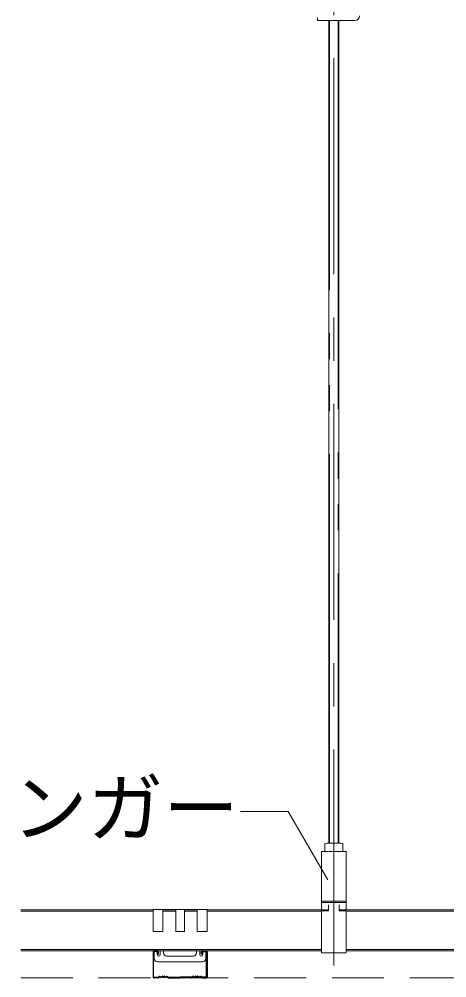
# Model space of a CAD drawing. Units: millimetres, scale not verified. Extents: x -7800 to 7800, y -5387 to 5300.
# Drawn here: x -7210 to -6814, y -4198 to -3311 of the extents above; entities that cross this region are included whole.
import ezdxf
from ezdxf.enums import TextEntityAlignment as Align

# ---------------------------------------------------------------- set-up
doc = ezdxf.new("R2010")
doc.units = ezdxf.units.MM
doc.header["$LTSCALE"] = 40
for name, pattern in [('CHAIN1', [8, 5, -1, 1, -1]), ('DASHED1', [1.8, 1.2, -0.6]), ('DOUBLE_CHAIN2', [12.8, 9, -1, 0.6, -0.6, 0.6, -1])]:
    doc.linetypes.add(name, pattern=pattern)
for name, color, linetype, lineweight in [('7-0_中心線', 4, 'CHAIN1', 9), ('7-1_吊り材', 7, 'Continuous', 18), ('7-2_野縁受け', 3, 'Continuous', 18), ('7-3_野縁', 2, 'Continuous', 25), ('7-6_文字', 7, 'Continuous', 18), ('7-A_クリップ', 7, 'Continuous', 18), ('7-B_補強金具・金具・その他', 3, 'Continuous', 18), ('7-D_パネル', 4, 'Continuous', 9)]:
    doc.layers.add(name, color=color, linetype=linetype, lineweight=lineweight)
doc.styles.add('ＭＳ ゴシック', font='')
doc.styles.get('ＭＳ ゴシック').set_extended_font_data('MS Gothic')

msp = doc.modelspace()

# ---------------------------------------------------------------- linework, layer by layer
at = {"layer": '7-0_中心線'}
msp.add_line((-6918.73, -4186.86), (-6918.73, -2337.7), dxfattribs=at)
at = {"layer": '7-1_吊り材'}
for p, q in [((-6923.23, -4073.5), (-6923.23, -3311.8)), ((-6914.23, -3311.8), (-6914.23, -4073.5)), ((-6914.53, -4073.5), (-6922.93, -4073.5)), ((-6927.13, -4073.9), (-6927.13, -4081.2)), ((-6918.73, -4073.9), (-6918.73, -4081.2)), ((-6910.33, -4073.9), (-6910.33, -4081.2))]:
    msp.add_line(p, q, dxfattribs=at)
at = {"layer": '7-1_吊り材', "linetype": 'DOUBLE_CHAIN2'}
for p, q in [((-6922.67, -4073.5), (-6922.67, -3311.8)), ((-6914.79, -3311.8), (-6914.79, -4073.5))]:
    msp.add_line(p, q, dxfattribs=at)
at = {"layer": '7-1_吊り材'}
for points in [[(-6930.23, -4127.3), (-6930.23, -4081.2), (-6907.23, -4081.2), (-6907.23, -4127.3)], [(-6930.23, -4128.43), (-6930.23, -4135.34), (-6923.73, -4135.34)], [(-6923.73, -4130.65), (-6923.73, -4136.24), (-6930.23, -4136.24), (-6930.23, -4175.2), (-6907.23, -4175.2), (-6907.23, -4136.24), (-6913.73, -4136.24), (-6913.73, -4130.65)], [(-6913.73, -4135.34), (-6907.23, -4135.34), (-6907.23, -4128.43)]]:
    msp.add_lwpolyline(points, dxfattribs=at)
msp.add_lwpolyline([(-6930.23, -4127.3), (-6907.23, -4127.3), (-6907.23, -4128.43), (-6930.23, -4128.43)], close=True, dxfattribs=at)
for centre in [(-6922.93, -4095.76), (-6914.53, -4095.76)]:
    msp.add_arc(centre, 22.25, 79.1199, 100.88008, dxfattribs=at)
at = {"layer": '7-2_野縁受け'}
for p, q in [((-7208.38, -4135.2), (-7086.08, -4135.2)), ((-7036.08, -4135.2), (-6930.23, -4135.2)), ((-6907.23, -4135.2), (-6786.08, -4135.2)), ((-7208.38, -4136.4), (-7086.08, -4136.4)), ((-7077.08, -4136.4), (-7065.08, -4136.4)), ((-7057.08, -4136.4), (-7045.08, -4136.4)), ((-7036.08, -4136.4), (-6930.23, -4136.4)), ((-6907.23, -4136.4), (-6786.08, -4136.4)), ((-7208.38, -4172), (-6930.23, -4172)), ((-7208.38, -4173.2), (-6930.23, -4173.2)), ((-6907.23, -4172), (-6779.33, -4172)), ((-6907.23, -4173.2), (-6779.33, -4173.2))]:
    msp.add_line(p, q, dxfattribs=at)
at = {"layer": '7-3_野縁'}
for p, q in [((-7086.08, -4174.2), (-7086.08, -4197.16)), ((-7085.58, -4197.18), (-7085.58, -4174.2)), ((-7082.08, -4173.2), (-7085.08, -4173.2)), ((-7082.08, -4173.7), (-7085.08, -4173.7)), ((-7081.58, -4176.2), (-7081.58, -4174.2)), ((-7081.58, -4176.2), (-7081.08, -4176.2)), ((-7081.08, -4176.2), (-7081.08, -4174.2)), ((-7041.08, -4176.2), (-7041.08, -4174.2)), ((-7040.58, -4176.2), (-7041.08, -4176.2)), ((-7040.58, -4176.2), (-7040.58, -4174.2)), ((-7040.08, -4173.2), (-7037.08, -4173.2)), ((-7040.08, -4173.7), (-7037.08, -4173.7)), ((-7036.58, -4197.18), (-7036.58, -4174.2)), ((-7036.08, -4174.2), (-7036.08, -4197.16)), ((-7085.08, -4197.7), (-7081.49, -4197.7)), ((-7085.08, -4197.7), (-7081.49, -4197.7)), ((-7081.14, -4197.56), (-7080.43, -4196.85)), ((-7080.43, -4196.85), (-7081.14, -4197.56)), ((-7080.08, -4197.2), (-7080.79, -4197.91)), ((-7080.08, -4197.2), (-7080.79, -4197.91)), ((-7073.08, -4197.2), (-7072.37, -4197.91)), ((-7072.73, -4196.85), (-7072.02, -4197.56)), ((-7071.67, -4197.7), (-7061.08, -4197.7)), ((-7050.49, -4197.7), (-7061.08, -4197.7)), ((-7049.43, -4196.85), (-7050.14, -4197.56)), ((-7049.08, -4197.2), (-7049.78, -4197.91)), ((-7042.08, -4197.2), (-7041.37, -4197.91)), ((-7042.08, -4197.2), (-7041.37, -4197.91)), ((-7041.02, -4197.56), (-7041.72, -4196.85)), ((-7041.72, -4196.85), (-7041.02, -4197.56)), ((-7037.08, -4197.7), (-7040.66, -4197.7)), ((-7037.08, -4197.7), (-7040.66, -4197.7)), ((-7081.49, -4198.2), (-7085.08, -4198.2)), ((-7081.49, -4198.2), (-7085.08, -4198.2)), ((-7071.67, -4198.2), (-7061.08, -4198.2)), ((-7050.49, -4198.2), (-7061.08, -4198.2)), ((-7040.66, -4198.2), (-7037.08, -4198.2)), ((-7040.66, -4198.2), (-7037.08, -4198.2))]:
    msp.add_line(p, q, dxfattribs=at)
for centre, radius, start, end in [((-7085.08, -4174.2), 1, 90.00299, 180.00299), ((-7085.08, -4174.2), 0.5, 90.00299, 180.00299), ((-7082.08, -4174.2), 1, 0.00299, 90.00299), ((-7082.08, -4174.2), 0.5, 0.00299, 90.00299), ((-7040.08, -4174.2), 1, 89.99699, 179.99699), ((-7040.08, -4174.2), 0.5, 89.99699, 179.99699), ((-7037.08, -4174.2), 1, 359.99699, 89.99699), ((-7037.08, -4174.2), 0.5, 359.99699, 89.99699), ((-7085.08, -4197.2), 1, 177.476, 270), ((-7085.08, -4197.2), 1, 177.476, 270), ((-7085.08, -4197.2), 0.5, 177.476, 270), ((-7085.08, -4197.2), 0.5, 177.476, 270), ((-7081.49, -4197.2), 0.5, 269.99998, 314.99998), ((-7081.49, -4197.2), 0.5, 270, 314.99998), ((-7081.49, -4197.2), 1, 270, 315), ((-7081.49, -4197.2), 1, 270, 314.99998), ((-7080.08, -4197.2), 0.5, 46.39717, 135), ((-7078.83, -4195.89), 1.81, 226.39717, 313.60281), ((-7078.83, -4195.89), 1.31, 226.39717, 313.60281), ((-7077.58, -4197.2), 0.5, 36.86989, 133.60281), ((-7076.58, -4196.45), 1.25, 216.86989, 323.1301), ((-7076.58, -4196.45), 0.75, 216.86989, 323.1301), ((-7075.58, -4197.2), 0.5, 36.86989, 143.1301), ((-7075.58, -4197.2), 0.5, 46.39717, 143.1301), ((-7074.33, -4195.89), 1.81, 226.39717, 313.60281), ((-7074.33, -4195.89), 1.31, 226.39717, 313.60281), ((-7073.08, -4197.2), 0.5, 44.99998, 133.60281), ((-7071.67, -4197.2), 1, 225, 270), ((-7071.67, -4197.2), 0.5, 225, 270), ((-7050.49, -4197.2), 0.5, 270, 315), ((-7050.49, -4197.2), 1, 270, 315), ((-7049.08, -4197.2), 0.5, 46.39719, 135.00002), ((-7047.83, -4195.89), 1.81, 226.39719, 313.60283), ((-7047.83, -4195.89), 1.31, 226.39719, 313.60283), ((-7046.58, -4197.2), 0.5, 36.8699, 143.13011), ((-7046.58, -4197.2), 0.5, 36.8699, 133.60283), ((-7045.58, -4196.45), 1.25, 216.8699, 323.13011), ((-7045.58, -4196.45), 0.75, 216.8699, 323.13011), ((-7044.58, -4197.2), 0.5, 46.39719, 143.13011), ((-7043.33, -4195.89), 1.81, 226.39719, 313.60283), ((-7043.33, -4195.89), 1.31, 226.39719, 313.60283), ((-7042.08, -4197.2), 0.5, 45, 133.60283), ((-7040.66, -4197.2), 1, 225, 270), ((-7040.66, -4197.2), 1, 225.00002, 270), ((-7040.66, -4197.2), 0.5, 225, 270), ((-7040.66, -4197.2), 0.5, 225.00002, 270), ((-7037.08, -4197.2), 1, 270, 2.524), ((-7037.08, -4197.2), 1, 269.99997, 2.524), ((-7037.08, -4197.2), 0.5, 270, 2.524), ((-7037.08, -4197.2), 0.5, 269.99997, 2.524)]:
    msp.add_arc(centre, radius, start, end, dxfattribs=at)
at = {"layer": '7-6_文字'}
msp.add_lwpolyline([(-7005.06, -4044.18), (-6960.89, -4044.18), (-6924.4, -4107.38)], dxfattribs=at)
at = {"layer": '7-A_クリップ'}
for p, q in [((-7036.08, -4134.8), (-7086.08, -4134.8)), ((-7086.08, -4155.46), (-7086.08, -4134.8)), ((-7077.08, -4155.46), (-7077.08, -4134.8)), ((-7077.08, -4135.2), (-7065.08, -4135.2)), ((-7065.08, -4134.8), (-7065.08, -4155.46)), ((-7057.08, -4134.8), (-7057.08, -4155.46)), ((-7057.08, -4135.2), (-7045.08, -4135.2)), ((-7045.08, -4155.46), (-7045.08, -4134.8)), ((-7036.08, -4155.46), (-7036.08, -4134.8)), ((-7077.08, -4155.46), (-7086.08, -4155.46)), ((-7065.08, -4155.46), (-7057.08, -4155.46)), ((-7045.08, -4155.46), (-7036.08, -4155.46)), ((-7085.03, -4180.3), (-7085.03, -4173.7)), ((-7083.13, -4173.7), (-7085.03, -4173.7)), ((-7082.13, -4174.7), (-7082.13, -4176.7)), ((-7079.33, -4176.7), (-7079.33, -4173.2)), ((-7076.33, -4173.2), (-7076.33, -4175.35)), ((-7073.58, -4178.1), (-7048.58, -4178.1)), ((-7045.83, -4173.2), (-7045.83, -4175.35)), ((-7042.83, -4176.7), (-7042.83, -4173.2)), ((-7040.03, -4174.7), (-7040.03, -4176.7)), ((-7039.03, -4173.7), (-7037.13, -4173.7)), ((-7037.13, -4180.3), (-7037.13, -4173.7)), ((-7082.03, -4183.3), (-7040.13, -4183.3))]:
    msp.add_line(p, q, dxfattribs=at)
for centre, radius, start, end in [((-7082.03, -4180.3), 3, 180, 270), ((-7083.13, -4174.7), 1, 0, 90), ((-7080.73, -4176.7), 1.4, 180, 0), ((-7073.58, -4175.35), 2.75, 180, 270), ((-7048.58, -4175.35), 2.75, 270, 0), ((-7041.43, -4176.7), 1.4, 180, 0), ((-7040.13, -4180.3), 3, 270, 0), ((-7039.03, -4174.7), 1, 90, 180)]:
    msp.add_arc(centre, radius, start, end, dxfattribs=at)
at = {"layer": '7-B_補強金具・金具・その他'}
for p in [(-6933.73, -3309.5), (-6899.23, -3311.8)]:
    msp.add_line(p, (-6933.73, -3311.8), dxfattribs=at)
msp.add_arc((-6899.23, -3307.5), 4.3, 270, 0, dxfattribs=at)
at = {"layer": '7-D_パネル', "linetype": 'DASHED1'}
msp.add_line((-7208.38, -4198.2), (-4912.47, -4198.2), dxfattribs=at)

# ---------------------------------------------------------------- texts
at = {"layer": '7-6_文字', "style": 'ＭＳ ゴシック'}
msp.add_text('ハンガー', height=51.32, dxfattribs=at).set_placement((-7286.63, -4081.99), align=Align.BOTTOM_LEFT)

doc.saveas('drawing.dxf')
